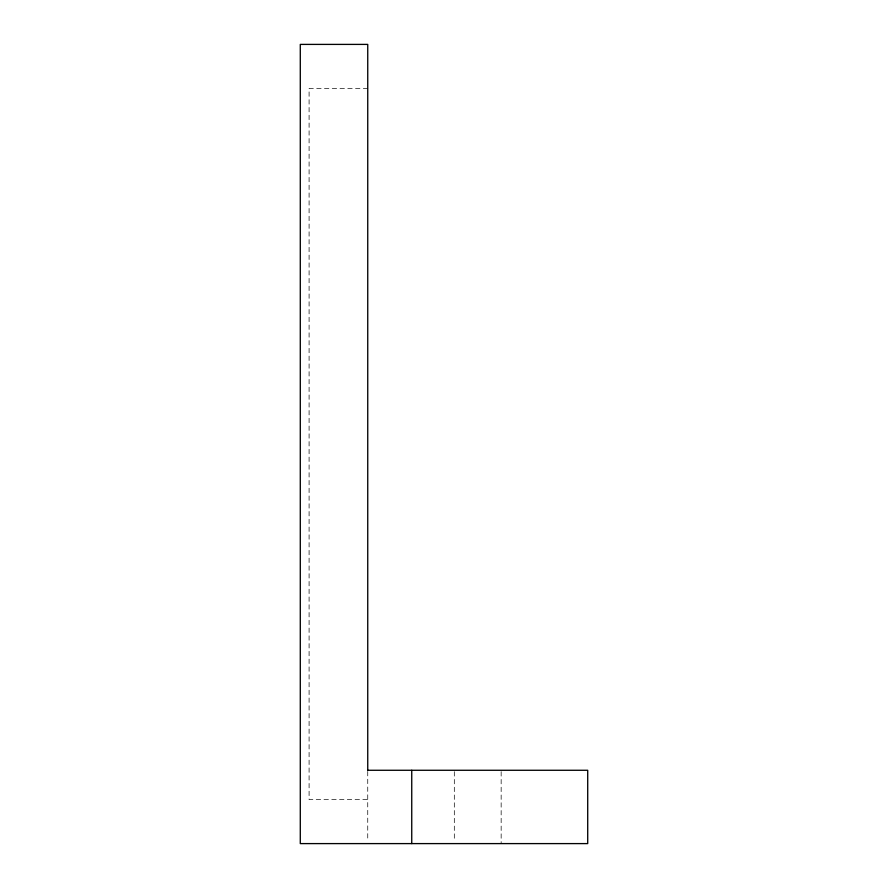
<?xml version="1.0" encoding="UTF-8"?>
<svg xmlns="http://www.w3.org/2000/svg" width="888" height="888" viewBox="0 0 888 888"><rect width="100%" height="100%" fill="white"/><g stroke="black" fill="none" stroke-linecap="round" stroke-linejoin="round"><path stroke-width="0.67" stroke-dasharray="4.44 3.33" d="M367.743 88.389L309.091 88.389L309.091 799.611L367.743 799.611M501.154 771.661L501.154 843.6M454.312 771.661L454.312 840.836M367.743 771.45L367.743 840.847"/><path stroke-width="1.33" d="M367.743 770.273L587.712 770.273L587.712 843.6L300.288 843.6L300.288 44.4L367.743 44.4L367.743 770.495M411.743 770.273L411.743 843.6"/></g></svg>
